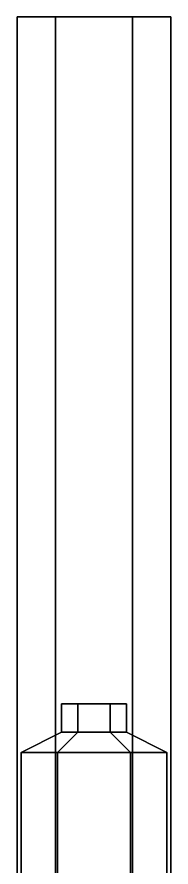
# Model space of a CAD drawing. Header units: millimetres. Extents: x -1.02 to 7, y -3.58 to 5.
# Drawn here: x -0.095 to 0.095, y 1.538 to 2.59 of the extents above; entities that cross this region are included whole.
import ezdxf

# ---------------------------------------------------------------- set-up
doc = ezdxf.new("R2010")
doc.units = ezdxf.units.MM
doc.layers.add('barrel', color=1, linetype='Continuous')
doc.layers.add('sleeve', color=5, linetype='Continuous')

msp = doc.modelspace()

# ---------------------------------------------------------------- linework, layer by layer
at = {"layer": 'barrel'}
for points in [[(-0.0475, 2.59, 1.3873), (-0.095, 2.59, 1.305), (-0.095, 1.265, 1.305), (-0.0475, 1.265, 1.3873)], [(-0.095, 2.59, 1.305), (-0.0475, 2.59, 1.2227), (-0.0475, 1.265, 1.2227), (-0.095, 1.265, 1.305)], [(0.095, 2.59, 1.305), (-0.095, 2.59, 1.305), (-0.0475, 2.59, 1.3873), (0.0475, 2.59, 1.3873)], [(0.0475, 2.59, 1.2227), (-0.0475, 2.59, 1.2227), (-0.095, 2.59, 1.305), (0.095, 2.59, 1.305)], [(0.0475, 2.59, 1.3873), (-0.0475, 2.59, 1.3873), (-0.0475, 1.265, 1.3873), (0.0475, 1.265, 1.3873)], [(-0.0475, 2.59, 1.2227), (0.0475, 2.59, 1.2227), (0.0475, 1.265, 1.2227), (-0.0475, 1.265, 1.2227)], [(0.095, 2.59, 1.305), (0.0475, 2.59, 1.3873), (0.0475, 1.265, 1.3873), (0.095, 1.265, 1.305)], [(0.0475, 2.59, 1.2227), (0.095, 2.59, 1.305), (0.095, 1.265, 1.305), (0.0475, 1.265, 1.2227)]]:
    msp.add_3dface(points, dxfattribs=at)
at = {"layer": 'sleeve'}
for points in [[(-0.02, 1.74, 1.1196), (-0.04, 1.74, 1.085), (-0.04, 1.705, 1.085), (-0.02, 1.705, 1.1196)], [(-0.04, 1.74, 1.085), (-0.02, 1.74, 1.0504), (-0.02, 1.705, 1.0504), (-0.04, 1.705, 1.085)], [(0.04, 1.74, 1.085), (-0.04, 1.74, 1.085), (-0.02, 1.74, 1.1196), (0.02, 1.74, 1.1196)], [(0.02, 1.74, 1.0504), (-0.02, 1.74, 1.0504), (-0.04, 1.74, 1.085), (0.04, 1.74, 1.085)], [(0.02, 1.74, 1.1196), (-0.02, 1.74, 1.1196), (-0.02, 1.705, 1.1196), (0.02, 1.705, 1.1196)], [(-0.02, 1.74, 1.0504), (0.02, 1.74, 1.0504), (0.02, 1.705, 1.0504), (-0.02, 1.705, 1.0504)], [(0.04, 1.74, 1.085), (0.02, 1.74, 1.1196), (0.02, 1.705, 1.1196), (0.04, 1.705, 1.085)], [(0.02, 1.74, 1.0504), (0.04, 1.74, 1.085), (0.04, 1.705, 1.085), (0.02, 1.705, 1.0504)], [(-0.045, 1.68, 1.0071), (-0.09, 1.68, 1.085), (-0.04, 1.705, 1.085), (-0.02, 1.705, 1.0504)], [(-0.09, 1.68, 1.085), (-0.045, 1.68, 1.1629), (-0.02, 1.705, 1.1196), (-0.04, 1.705, 1.085)], [(0.045, 1.68, 1.0071), (-0.045, 1.68, 1.0071), (-0.02, 1.705, 1.0504), (0.02, 1.705, 1.0504)], [(-0.045, 1.68, 1.1629), (0.045, 1.68, 1.1629), (0.02, 1.705, 1.1196), (-0.02, 1.705, 1.1196)], [(0.09, 1.68, 1.085), (0.045, 1.68, 1.0071), (0.02, 1.705, 1.0504), (0.04, 1.705, 1.085)], [(0.045, 1.68, 1.1629), (0.09, 1.68, 1.085), (0.04, 1.705, 1.085), (0.02, 1.705, 1.1196)], [(-0.045, 1.68, 1.1629), (-0.09, 1.68, 1.085), (-0.09, 0.725, 1.085), (-0.045, 0.725, 1.1629)], [(-0.09, 1.68, 1.085), (-0.045, 1.68, 1.0071), (-0.045, 0.725, 1.0071), (-0.09, 0.725, 1.085)], [(0.045, 1.68, 1.1629), (-0.045, 1.68, 1.1629), (-0.045, 0.725, 1.1629), (0.045, 0.725, 1.1629)], [(-0.045, 1.68, 1.0071), (0.045, 1.68, 1.0071), (0.045, 0.725, 1.0071), (-0.045, 0.725, 1.0071)], [(0.09, 1.68, 1.085), (0.045, 1.68, 1.1629), (0.045, 0.725, 1.1629), (0.09, 0.725, 1.085)], [(0.045, 1.68, 1.0071), (0.09, 1.68, 1.085), (0.09, 0.725, 1.085), (0.045, 0.725, 1.0071)]]:
    msp.add_3dface(points, dxfattribs=at)

doc.saveas('drawing.dxf')
